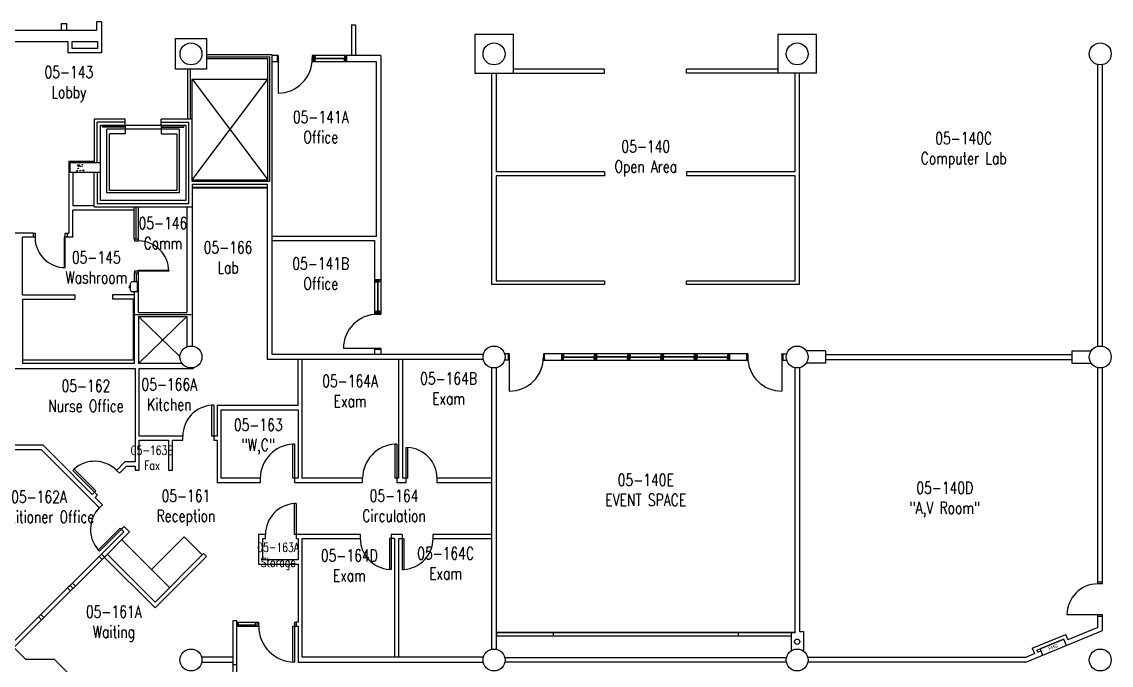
# Model space of a CAD drawing. Extents: x 11182 to 734459, y -1391328 to 152085.
# Drawn here: x 235221 to 267569, y -300802 to -281692 of the extents above; entities that cross this region are included whole.
import ezdxf
from ezdxf.enums import TextEntityAlignment as Align

# ---------------------------------------------------------------- set-up
doc = ezdxf.new("R2010")
doc.units = 0
doc.header["$LTSCALE"] = 500
doc.header["$MEASUREMENT"] = 0
for name, color, linetype in [('0_room_data', 7, 'CONTINUOUS'), ('1_Wall_Exist', 251, 'CONTINUOUS'), ('3_Text', 7, 'CONTINUOUS')]:
    doc.layers.add(name, color=color, linetype=linetype)
doc.styles.add('1_200', font='simplex.shx', dxfattribs={"width": 0.75, "height": 460})
doc.styles.add('TXT', font='TXT')

# ---------------------------------------------------------------- blocks, each defined once
blk = doc.blocks.new('room_data')
at = {"layer": '3_Text', "style": '1_200', "width": 0.75}
for tag, p in [('ROOMNUM', (0, 0)), ('ROOMUSE', (0, -575))]:
    blk.add_attdef(tag, text='', height=345, dxfattribs=at).set_placement(p, align=Align.MIDDLE_CENTER)

msp = doc.modelspace()

# ---------------------------------------------------------------- linework, layer by layer
at = {"layer": '1_Wall_Exist'}
for p, q in [((236397, -281946), (236397, -281743)), ((236397, -281743), (236549, -281743)), ((236549, -281743), (236549, -281946)), ((237592, -281692), (237440, -281692)), ((237440, -281692), (237440, -281946)), ((237592, -281692), (237592, -282612)), ((231303, -281946), (237440, -281946)), ((245009, -281781), (245009, -282695)), ((245009, -281781), (245132, -281781)), ((245132, -281781), (245132, -282695)), ((234094, -282279), (236594, -282279)), ((236594, -282612), (236594, -282279)), ((236720, -282279), (237471, -282279)), ((236720, -282486), (236720, -282279)), ((237471, -282279), (237471, -282486)), ((237592, -282612), (236594, -282612)), ((237471, -282486), (236720, -282486)), ((242653, -282670), (240697, -282670)), ((242831, -282695), (242653, -282695)), ((242653, -291572), (242653, -282696)), ((242805, -282695), (242805, -282880)), ((242805, -282695), (242831, -282880)), ((242831, -282695), (242805, -282880)), ((242831, -282695), (242831, -283813)), ((245879, -282695), (243847, -282695)), ((243847, -282695), (243847, -282880)), ((243847, -282695), (243872, -282880)), ((243872, -282695), (243847, -282880)), ((243917, -282880), (243872, -282695)), ((243917, -282695), (243872, -282880)), ((244869, -282880), (244825, -282695)), ((244869, -282695), (244825, -282880)), ((245879, -282695), (245879, -290378)), ((240697, -282732), (242577, -282732)), ((242526, -282794), (240697, -282794)), ((242526, -286387), (242526, -282794)), ((242577, -282732), (242577, -286438)), ((242831, -282880), (242653, -282880)), ((245755, -282880), (243847, -282880)), ((243936, -282785), (243917, -282725)), ((243936, -282725), (243917, -282785)), ((244825, -282785), (243917, -282785)), ((243936, -282850), (243917, -282790)), ((243936, -282790), (243917, -282850)), ((244825, -282790), (243917, -282790)), ((244806, -282785), (244825, -282725)), ((244806, -282725), (244825, -282785)), ((244806, -282850), (244825, -282790)), ((244806, -282790), (244825, -282850)), ((245755, -288070), (245755, -282880)), ((267170, -291330), (267170, -282963)), ((267310, -291328), (267310, -282965)), ((240156, -284585), (240156, -283097)), ((240218, -283097), (240218, -284585)), ((248669, -283218), (252525, -283218)), ((249182, -289495), (249182, -283218)), ((249306, -283218), (249306, -286147)), ((252525, -283101), (249818, -283101)), ((252525, -283218), (252525, -283101)), ((257669, -283101), (254963, -283101)), ((254963, -283218), (254963, -283101)), ((258818, -283218), (254963, -283218)), ((258182, -286147), (258182, -283218)), ((258306, -283218), (258306, -289495)), ((240276, -286438), (240276, -283397)), ((240276, -283397), (242526, -286387)), ((240276, -286387), (242526, -283397)), ((240276, -283397), (242526, -283397)), ((237372, -284585), (237372, -285872)), ((238290, -284585), (237372, -284585)), ((238290, -284767), (238290, -284585)), ((239357, -284767), (239357, -284585)), ((240276, -284585), (239357, -284585)), ((237463, -285872), (237463, -284676)), ((238290, -284676), (237463, -284676)), ((237554, -287002), (237554, -284767)), ((237554, -284767), (240094, -284767)), ((237614, -284823), (237614, -284783)), ((237614, -284783), (238274, -284783)), ((238274, -284823), (237614, -284823)), ((237749, -286774), (237749, -284883)), ((239899, -284883), (237749, -284883)), ((238274, -284783), (238274, -284823)), ((238290, -284763), (239357, -284763)), ((238291, -284763), (238291, -285023)), ((239357, -284676), (240185, -284676)), ((239357, -284763), (239357, -285023)), ((239374, -284783), (239374, -284823)), ((240034, -284783), (239374, -284783)), ((239374, -284823), (240034, -284823)), ((239899, -284883), (239899, -286774)), ((240034, -284823), (240034, -284783)), ((240094, -284767), (240094, -287002)), ((240185, -287093), (240185, -284676)), ((237824, -286699), (237824, -285023)), ((238291, -285023), (237824, -285023)), ((239357, -285023), (239824, -285023)), ((239824, -285023), (239824, -286699)), ((236614, -285832), (236614, -287970)), ((236614, -285832), (237372, -285832)), ((236654, -286172), (236654, -285872)), ((236654, -285872), (237554, -285872)), ((236882, -285954), (236890, -285939)), ((236890, -285939), (236906, -285936)), ((236909, -285938), (236921, -285939)), ((236921, -285939), (236930, -285944)), ((236930, -285944), (236937, -285962)), ((237554, -286172), (236654, -286172)), ((236738, -286172), (236738, -287160)), ((236871, -286105), (236837, -286127)), ((236837, -286127), (236873, -286144)), ((236873, -286144), (236871, -286105)), ((236886, -285971), (236882, -285954)), ((236898, -285989), (236886, -285971)), ((236920, -285993), (236898, -285989)), ((236937, -285977), (236920, -285993)), ((236937, -285962), (236937, -285977)), ((237030, -286095), (237043, -286089)), ((237031, -286112), (237030, -286095)), ((237040, -286124), (237031, -286112)), ((237060, -286124), (237040, -286124)), ((237047, -286090), (237062, -286102)), ((237065, -286116), (237060, -286124)), ((237062, -286102), (237065, -286116)), ((237372, -287184), (237372, -286172)), ((237463, -286172), (237463, -287093)), ((252525, -286147), (249306, -286147)), ((249306, -286265), (249306, -289387)), ((252525, -286265), (249306, -286265)), ((252525, -286147), (252525, -286265)), ((258182, -286147), (254963, -286147)), ((254963, -286147), (254963, -286265)), ((258182, -286265), (254963, -286265)), ((258182, -289387), (258182, -286265)), ((240276, -286387), (242526, -286387)), ((242577, -286438), (240276, -286438)), ((240276, -286511), (240276, -286603)), ((240276, -286511), (242507, -286511)), ((242507, -286512), (242507, -291719)), ((239899, -286774), (237749, -286774)), ((239824, -286699), (237824, -286699)), ((240276, -286603), (242507, -286603)), ((240276, -286619), (242507, -286619)), ((240276, -286619), (240276, -291323)), ((237372, -287160), (236738, -287160)), ((237372, -287184), (240276, -287184)), ((237463, -287093), (240185, -287093)), ((240094, -287002), (237554, -287002)), ((238560, -288152), (238560, -287184)), ((238622, -288152), (238622, -287184)), ((238684, -288202), (238684, -287184)), ((240126, -287184), (240126, -290323)), ((236738, -288094), (236738, -287284)), ((238560, -287284), (236738, -287284)), ((235564, -287970), (235011, -287970)), ((235614, -288094), (235243, -288094)), ((235243, -289806), (235243, -288094)), ((235564, -287970), (235564, -288094)), ((235564, -287974), (235614, -287974)), ((235614, -287974), (235614, -288094)), ((236484, -288094), (236484, -288994)), ((236738, -288094), (236484, -288094)), ((236514, -287974), (236564, -287974)), ((236514, -288994), (236514, -287974)), ((236564, -287970), (236564, -288094)), ((236564, -287970), (236614, -287970)), ((238684, -288152), (238560, -288152)), ((238564, -288152), (238564, -288202)), ((238564, -288202), (238684, -288202)), ((245755, -288070), (242653, -288070)), ((242653, -288193), (245695, -288193)), ((245695, -288193), (245695, -290378)), ((236484, -288994), (236514, -288994)), ((238560, -289152), (238684, -289152)), ((238560, -289152), (238560, -289412)), ((238564, -289102), (238564, -289152)), ((239584, -289102), (238564, -289102)), ((238622, -289152), (238622, -289413)), ((238684, -289072), (239584, -289072)), ((238684, -290323), (238684, -289072)), ((239584, -289072), (239584, -289102)), ((238454, -289667), (238454, -289462)), ((238657, -289412), (238504, -289412)), ((238657, -289717), (238657, -289412)), ((245879, -289356), (245695, -289400)), ((245695, -289356), (245879, -289400)), ((245784, -289419), (245724, -289400)), ((245724, -289419), (245784, -289400)), ((245784, -289400), (245784, -290308)), ((245850, -289419), (245789, -289400)), ((245789, -289419), (245850, -289400)), ((245789, -289400), (245789, -290308)), ((252525, -289495), (249182, -289495)), ((249306, -289387), (252525, -289387)), ((252525, -289387), (252525, -289495)), ((254963, -289387), (258182, -289387)), ((254963, -289495), (254963, -289387)), ((258306, -289495), (254963, -289495)), ((235243, -289806), (236794, -289806)), ((236794, -289806), (236794, -289930)), ((237910, -289806), (237910, -289930)), ((238560, -289806), (237910, -289806)), ((238454, -289540), (238427, -289540)), ((238454, -289590), (238427, -289590)), ((238657, -289717), (238504, -289717)), ((238560, -289717), (238560, -291839)), ((235243, -289930), (235243, -291838)), ((235243, -289930), (236794, -289930)), ((238560, -289930), (237910, -289930)), ((238530, -289930), (238530, -291730)), ((238592, -290385), (240248, -290385)), ((238684, -290323), (240126, -290323)), ((238684, -290447), (240126, -290447)), ((238684, -290447), (239919, -291638)), ((240126, -290447), (238684, -291838)), ((238684, -290447), (238684, -291838)), ((240126, -290447), (240126, -291344)), ((245879, -290308), (245695, -290353)), ((245695, -290308), (245879, -290353)), ((245695, -290378), (245879, -290353)), ((245695, -290353), (245879, -290378)), ((245695, -290378), (245879, -290378)), ((245784, -290289), (245724, -290308)), ((245724, -290289), (245784, -290308)), ((245850, -290289), (245789, -290308)), ((245789, -290289), (245850, -290308)), ((245879, -291394), (244771, -291394)), ((245695, -291394), (245695, -291572)), ((245695, -291419), (245879, -291394)), ((245695, -291394), (245879, -291419)), ((245695, -291419), (245879, -291419)), ((245879, -291394), (245879, -291572)), ((235243, -291730), (238560, -291730)), ((248927, -291719), (242507, -291719)), ((248928, -291572), (242653, -291572)), ((243424, -293092), (243424, -291720)), ((243548, -291720), (243424, -291720)), ((243548, -295251), (243548, -291720)), ((246409, -291720), (246409, -295251)), ((246532, -295251), (246532, -291720)), ((249696, -291555), (249556, -291555)), ((249696, -291739), (249556, -291739)), ((249670, -291739), (249696, -291555)), ((249670, -291555), (249696, -291739)), ((249696, -291555), (249696, -292663)), ((250712, -291739), (250737, -291555)), ((250712, -291555), (250737, -291739)), ((250712, -291739), (256776, -291739)), ((251245, -291739), (251290, -291555)), ((251245, -291555), (251290, -291739)), ((251309, -291644), (251290, -291584)), ((251309, -291584), (251290, -291644)), ((251290, -291644), (252236, -291644)), ((251309, -291709), (251290, -291649)), ((251309, -291649), (251290, -291709)), ((251290, -291649), (252236, -291649)), ((252217, -291644), (252236, -291584)), ((252217, -291584), (252236, -291644)), ((252217, -291709), (252236, -291649)), ((252217, -291649), (252236, -291709)), ((252280, -291739), (252236, -291555)), ((252280, -291555), (252236, -291739)), ((252299, -291644), (252280, -291584)), ((252299, -291584), (252280, -291644)), ((253226, -291644), (252280, -291644)), ((252299, -291709), (252280, -291649)), ((252299, -291649), (252280, -291709)), ((253226, -291649), (252280, -291649)), ((253207, -291644), (253226, -291584)), ((253207, -291584), (253226, -291644)), ((253207, -291709), (253226, -291649)), ((253207, -291649), (253226, -291709)), ((253271, -291739), (253226, -291555)), ((253271, -291555), (253226, -291739)), ((253290, -291644), (253271, -291584)), ((253290, -291584), (253271, -291644)), ((253271, -291644), (254217, -291644)), ((253290, -291709), (253271, -291649)), ((253290, -291649), (253271, -291709)), ((253271, -291649), (254217, -291649)), ((254198, -291644), (254217, -291584)), ((254198, -291584), (254217, -291644)), ((254198, -291709), (254217, -291649)), ((254198, -291649), (254217, -291709)), ((254261, -291739), (254217, -291555)), ((254261, -291555), (254217, -291739)), ((254280, -291644), (254261, -291584)), ((254280, -291584), (254261, -291644)), ((255207, -291644), (254261, -291644)), ((254280, -291709), (254261, -291649)), ((254280, -291649), (254261, -291709)), ((255207, -291649), (254261, -291649)), ((255188, -291644), (255207, -291584)), ((255188, -291584), (255207, -291644)), ((255188, -291709), (255207, -291649)), ((255188, -291649), (255207, -291709)), ((255252, -291739), (255207, -291555)), ((255252, -291555), (255207, -291739)), ((255271, -291644), (255252, -291584)), ((255271, -291584), (255252, -291644)), ((255252, -291644), (256198, -291644)), ((255271, -291709), (255252, -291649)), ((255271, -291649), (255252, -291709)), ((255252, -291649), (256198, -291649)), ((256179, -291644), (256198, -291584)), ((256179, -291584), (256198, -291644)), ((256179, -291709), (256198, -291649)), ((256179, -291649), (256198, -291709)), ((256243, -291739), (256198, -291555)), ((256243, -291555), (256198, -291739)), ((256776, -291739), (256750, -291555)), ((256776, -291555), (256750, -291739)), ((257792, -291555), (257932, -291555)), ((257817, -291739), (257792, -291555)), ((257817, -291555), (257792, -291739)), ((257792, -291555), (257792, -292663)), ((257792, -291739), (257932, -291739)), ((259086, -291462), (258511, -291462)), ((259086, -291462), (259086, -291832)), ((259086, -291573), (266401, -291573)), ((259086, -291721), (266401, -291721)), ((266401, -291462), (266401, -291832)), ((266401, -291462), (266977, -291462)), ((234519, -291985), (238585, -291985)), ((238560, -291839), (235243, -291839)), ((238585, -291985), (238585, -294762)), ((239981, -291838), (238684, -291838)), ((239983, -291839), (238684, -291839)), ((238709, -293995), (238709, -291985)), ((238709, -291985), (240322, -291985)), ((240322, -291985), (240322, -291961)), ((249171, -291963), (249171, -300331)), ((249317, -300331), (249317, -291963)), ((258176, -291964), (258176, -299845)), ((258310, -291965), (258310, -299804)), ((259086, -291832), (258511, -291832)), ((266401, -291832), (266977, -291832)), ((267170, -298386), (267170, -291963)), ((267310, -298386), (267310, -291965)), ((240919, -293080), (240868, -293080)), ((240868, -293995), (240868, -293080)), ((240919, -293080), (240919, -294119)), ((241021, -293092), (241021, -293995)), ((243424, -293092), (241021, -293092)), ((241144, -295251), (241144, -293215)), ((241144, -293215), (243424, -293215)), ((243424, -293215), (243424, -295251)), ((240005, -293995), (238709, -293995)), ((240005, -294119), (240005, -293995)), ((241021, -293995), (240868, -293995)), ((235852, -294271), (234519, -294271)), ((236267, -294687), (235852, -294271)), ((238709, -295005), (238709, -294119)), ((238709, -294119), (239576, -294119)), ((239576, -294119), (239576, -295005)), ((239699, -295005), (239699, -294119)), ((239699, -294119), (240005, -294119)), ((240919, -294119), (241021, -294119)), ((241021, -294119), (241021, -295375)), ((243322, -294235), (243272, -294235)), ((243272, -295251), (243272, -294235)), ((243322, -294235), (243322, -295375)), ((246358, -294235), (246307, -294235)), ((246307, -295251), (246307, -294235)), ((246358, -294235), (246358, -295375)), ((246634, -295375), (246634, -294337)), ((246634, -294337), (246685, -294337)), ((246685, -295251), (246685, -294337)), ((234519, -294395), (235801, -294395)), ((235801, -294395), (237529, -296123)), ((237313, -295733), (236267, -294687)), ((236739, -295014), (236774, -294978)), ((237421, -295625), (236774, -294978)), ((238284, -294762), (238032, -295014)), ((238119, -295102), (238335, -294886)), ((238585, -294762), (238284, -294762)), ((238335, -294886), (238585, -294886)), ((238585, -294886), (238585, -295005)), ((238585, -295005), (238709, -295005)), ((239576, -295005), (239699, -295005)), ((237385, -295661), (236739, -295014)), ((238032, -295014), (238119, -295102)), ((242306, -295251), (241144, -295251)), ((242306, -295375), (242306, -295251)), ((243424, -295251), (243272, -295251)), ((245342, -295251), (243548, -295251)), ((245342, -295375), (245342, -295251)), ((246409, -295251), (246307, -295251)), ((246685, -295251), (246532, -295251)), ((247548, -295251), (247548, -295375)), ((249171, -295251), (247548, -295251)), ((237385, -295661), (237421, -295625)), ((241021, -295375), (242306, -295375)), ((243322, -295375), (245342, -295375)), ((246358, -295375), (246634, -295375)), ((247548, -295375), (249171, -295375)), ((237385, -295661), (237313, -295733)), ((237473, -295748), (237385, -295661)), ((237401, -295820), (237473, -295748)), ((237617, -296036), (237401, -295820)), ((237529, -296123), (237617, -296036)), ((243373, -296003), (243322, -296003)), ((243322, -296918), (243322, -296003)), ((243373, -296003), (243373, -297042)), ((238140, -296734), (237493, -297381)), ((238247, -296842), (237516, -297573)), ((238263, -296682), (237529, -297417)), ((237604, -297661), (238423, -296842)), ((238247, -296842), (238140, -296734)), ((238423, -296842), (238263, -296682)), ((242459, -296918), (242251, -296918)), ((242251, -296918), (242251, -297801)), ((242459, -297042), (242459, -296918)), ((245275, -296918), (243322, -296918)), ((245275, -297042), (245275, -296918)), ((246189, -296918), (246189, -297957)), ((246516, -296918), (246189, -296918)), ((246516, -296918), (246516, -297957)), ((247431, -296918), (247431, -297042)), ((249171, -296918), (247431, -296918)), ((238189, -297075), (239608, -298494)), ((240039, -296985), (239069, -297955)), ((240578, -297524), (240039, -296985)), ((242374, -297042), (242459, -297042)), ((242374, -297677), (242374, -297042)), ((243373, -297042), (243424, -297042)), ((243424, -297042), (243424, -297677)), ((243548, -297042), (245275, -297042)), ((243548, -300566), (243548, -297042)), ((246291, -297042), (246139, -297042)), ((246139, -297042), (246139, -297957)), ((246291, -297042), (246291, -300566)), ((246415, -297042), (246567, -297042)), ((246415, -300566), (246415, -297042)), ((246567, -297042), (246567, -297957)), ((247431, -297042), (249171, -297042)), ((237515, -297572), (236653, -298434)), ((237529, -297417), (237493, -297381)), ((237605, -297662), (237515, -297572)), ((237587, -297500), (237677, -297590)), ((239177, -299100), (237670, -297594)), ((237758, -297506), (239177, -298925)), ((239177, -298925), (240614, -297488)), ((240701, -297576), (239177, -299100)), ((240701, -297576), (240614, -297488)), ((236743, -298524), (237605, -297662)), ((242251, -297801), (243424, -297801)), ((243424, -297677), (242374, -297677)), ((243424, -297801), (243424, -299522)), ((246189, -297957), (246139, -297957)), ((246516, -297957), (246567, -297957)), ((236580, -298505), (235718, -299367)), ((236671, -298596), (236580, -298505)), ((236654, -298435), (236582, -298507)), ((236653, -298434), (236743, -298524)), ((236670, -298595), (236741, -298523)), ((236725, -298362), (236814, -298452)), ((267310, -298336), (267170, -298336)), ((267310, -298386), (267170, -298386)), ((235809, -299458), (236671, -298596)), ((235720, -299369), (234901, -300189)), ((234988, -300276), (235808, -299457)), ((235718, -299367), (235809, -299458)), ((235790, -299295), (235879, -299385)), ((241607, -299481), (241483, -299481)), ((241483, -299481), (241483, -300776)), ((241606, -299522), (241606, -299646)), ((241607, -299522), (241606, -299522)), ((241607, -300776), (241607, -299481)), ((242256, -299531), (241607, -299531)), ((241658, -299646), (241658, -299531)), ((242154, -299531), (242154, -299646)), ((242205, -299531), (242205, -299646)), ((242256, -299646), (242256, -299531)), ((243322, -299531), (243322, -300709)), ((243373, -299531), (243322, -299531)), ((243373, -299522), (243373, -299646)), ((243424, -299522), (243373, -299522)), ((267310, -299301), (266255, -299301)), ((267170, -299678), (267170, -299301)), ((267310, -299351), (267170, -299351)), ((267310, -299771), (267310, -299301)), ((241606, -299538), (241607, -299538)), ((241606, -299630), (241607, -299630)), ((241606, -299646), (242256, -299646)), ((242154, -299608), (241658, -299608)), ((241658, -299633), (242154, -299633)), ((242265, -299560), (242256, -299560)), ((242256, -299585), (242265, -299585)), ((242265, -299585), (242265, -299560)), ((243265, -300709), (243265, -299642)), ((243265, -299642), (243322, -299642)), ((243313, -299560), (243313, -299585)), ((243322, -299560), (243313, -299560)), ((243313, -299585), (243322, -299585)), ((243322, -299646), (243424, -299646)), ((243424, -299646), (243424, -300712)), ((258176, -299829), (249317, -299829)), ((249317, -299829), (249317, -299937)), ((258176, -299845), (249317, -299845)), ((250997, -299829), (250997, -299937)), ((256496, -299829), (256496, -299937)), ((258062, -299845), (258062, -300377)), ((258310, -299804), (258429, -299804)), ((258429, -299804), (258429, -300379)), ((265038, -300713), (267310, -299771)), ((267170, -299678), (266283, -300045)), ((258062, -299937), (249317, -299937)), ((265221, -300300), (266217, -299887)), ((265363, -300358), (266159, -300028)), ((266159, -300028), (265455, -300320)), ((266237, -300216), (266159, -300028)), ((266283, -300045), (266217, -299887)), ((235341, -300629), (234988, -300276)), ((265010, -300573), (265287, -300458)), ((265221, -300300), (265287, -300458)), ((265387, -300416), (265363, -300358)), ((265387, -300416), (265479, -300378)), ((265455, -300320), (265533, -300508)), ((236189, -300629), (235341, -300629)), ((238187, -302626), (236189, -300629)), ((241483, -300567), (240558, -300567)), ((240562, -300713), (241483, -300713)), ((241483, -300776), (241607, -300776)), ((241488, -300776), (241488, -301615)), ((241602, -301615), (241602, -300776)), ((243322, -300709), (243265, -300709)), ((243424, -300712), (248926, -300712)), ((248929, -300566), (243548, -300566)), ((249560, -300573), (257927, -300573)), ((257926, -300713), (249562, -300713)), ((265010, -300573), (258560, -300573)), ((265038, -300713), (258562, -300713))]:
    msp.add_line(p, q, dxfattribs=at)
msp.add_lwpolyline([(239784, -282190), (240703, -282190), (240703, -283103), (239784, -283103)], close=True, dxfattribs=at)
for points in [[(249818, -283218), (249818, -282075), (248669, -282075), (248669, -283218)], [(258818, -283218), (258818, -282075), (257669, -282075), (257669, -283218)], [(243872, -282695), (243872, -282880)], [(243917, -282880), (243917, -282695)], [(244825, -282695), (244825, -282880)], [(244869, -282880), (244869, -282695)], [(243917, -282725), (243936, -282725), (243936, -282785)], [(243917, -282850), (243936, -282850), (243936, -282790)], [(244825, -282725), (244806, -282725), (244806, -282785)], [(244825, -282850), (244806, -282850), (244806, -282790)], [(245879, -289356), (245695, -289356)], [(245695, -289400), (245879, -289400)], [(245724, -289400), (245724, -289419), (245784, -289419)], [(245850, -289400), (245850, -289419), (245789, -289419)], [(245879, -290308), (245695, -290308)], [(245695, -290353), (245879, -290353)], [(245724, -290308), (245724, -290289), (245784, -290289)], [(245850, -290308), (245850, -290289), (245789, -290289)], [(249670, -291739), (249670, -291555)], [(256776, -291555), (250712, -291555), (250712, -291739)], [(250737, -291739), (250737, -291555)], [(251245, -291555), (251245, -291739)], [(251290, -291739), (251290, -291555)], [(251290, -291584), (251309, -291584), (251309, -291644)], [(251290, -291709), (251309, -291709), (251309, -291649)], [(252236, -291584), (252217, -291584), (252217, -291644)], [(252236, -291709), (252217, -291709), (252217, -291649)], [(252236, -291555), (252236, -291739)], [(252280, -291739), (252280, -291555)], [(252280, -291584), (252299, -291584), (252299, -291644)], [(252280, -291709), (252299, -291709), (252299, -291649)], [(253226, -291584), (253207, -291584), (253207, -291644)], [(253226, -291709), (253207, -291709), (253207, -291649)], [(253226, -291555), (253226, -291739)], [(253271, -291739), (253271, -291555)], [(253271, -291584), (253290, -291584), (253290, -291644)], [(253271, -291709), (253290, -291709), (253290, -291649)], [(254217, -291584), (254198, -291584), (254198, -291644)], [(254217, -291709), (254198, -291709), (254198, -291649)], [(254217, -291739), (254217, -291555)], [(254261, -291555), (254261, -291739)], [(254261, -291584), (254280, -291584), (254280, -291644)], [(254261, -291709), (254280, -291709), (254280, -291649)], [(255207, -291584), (255188, -291584), (255188, -291644)], [(255207, -291709), (255188, -291709), (255188, -291649)], [(255207, -291739), (255207, -291555)], [(255252, -291555), (255252, -291739)], [(255252, -291584), (255271, -291584), (255271, -291644)], [(255252, -291709), (255271, -291709), (255271, -291649)], [(256198, -291584), (256179, -291584), (256179, -291644)], [(256198, -291709), (256179, -291709), (256179, -291649)], [(256198, -291555), (256198, -291739)], [(256243, -291739), (256243, -291555)], [(256750, -291739), (256750, -291555)], [(256776, -291555), (256776, -291739)], [(257817, -291555), (257817, -291739)]]:
    msp.add_lwpolyline(points, dxfattribs=at)
for centre, radius in [((240246, -282647), 325), ((249244, -282647), 325), ((258244, -282647), 325), ((267244, -282647), 325), ((240244, -291647), 325), ((249244, -291647), 325), ((258244, -291647), 325), ((267244, -291647), 325), ((258244, -300104), 80), ((240244, -300647), 325), ((249244, -300647), 325), ((258244, -300647), 325), ((267244, -300647), 325)]:
    msp.add_circle(centre, radius, dxfattribs=at)
for centre, radius, start, end in [((242823, -282789), 1024, 270.4569, 0.0777), ((236514, -288094), 900, 180, 270), ((238684, -289102), 900, 0, 90), ((238504, -289462), 50, 90, 180), ((238427, -289565), 25, 90, 270), ((238504, -289667), 50, 180, 270), ((245787, -291394), 1016, 90, 180), ((249696, -291647), 1016, 270, 0), ((257792, -291647), 1016, 180, 270), ((240919, -293995), 916, 93.1789, 180), ((243322, -295251), 1018, 92.8612, 180), ((246358, -295251), 1018, 92.8612, 180), ((246634, -295251), 916, 0, 86.8211), ((237385, -295661), 916, 45, 131.8211), ((238176, -296770), 916, 135, 221.8211), ((243373, -296918), 916, 93.1789, 180), ((246189, -297042), 916, 180, 266.8211), ((246516, -297042), 916, 273.1789, 0), ((267170, -299301), 914, 90, 180), ((243322, -299642), 1067, 180, 270)]:
    msp.add_arc(centre, radius, start, end, dxfattribs=at)
for centre, major_axis, start_param, end_param in [((237020, -285934), (-4.08, 4.08), 0.785398, 7.068583), ((236896, -286048), (-6.57, 6.57), 0.785398, 7.068583), ((236958, -286112), (7.52, 7.52), 2.35619449019021, 8.639379797369797), ((236972, -285987), (4.08, 4.08), 2.356194490184714, 8.639379797364299), ((237012, -285987), (4.08, 4.08), 2.356194490184714, 8.639379797364299)]:
    msp.add_ellipse(centre, major_axis=major_axis, ratio=1, start_param=start_param, end_param=end_param, dxfattribs=at)
for p in [(236811, -285879), (236811, -286170)]:
    msp.add_point(p, dxfattribs=at)

# ---------------------------------------------------------------- block references
at = {"layer": '0_room_data'}
for p, xscale, yscale, zscale, values in [((236619, -283187), 1.035347182677431, 1.035347182677431, 1.035347182677431, {'ROOMNUM': '05-143', 'ROOMUSE': 'Lobby'}), ((244099, -284521), 1.035347182677431, 1.035347182677431, 1.035347182677431, {'ROOMNUM': '05-141A', 'ROOMUSE': 'Office'}), ((263188, -285151), 1.035347182677431, 1.035347182677431, 1.035347182677431, {'ROOMNUM': '05-140C', 'ROOMUSE': 'Computer Lab'}), ((253749, -285394), 1.035347182677431, 1.035347182677431, 1.035347182677431, {'ROOMNUM': '05-140', 'ROOMUSE': 'Open Area'}), ((239412, -287672), 1.035347182677431, 1.035347182677431, 1.035347182677431, {'ROOMNUM': '05-146', 'ROOMUSE': 'Comm'}), ((241347, -288393), 1.035347182677431, 1.035347182677431, 1.035347182677431, {'ROOMNUM': '05-166', 'ROOMUSE': 'Lab'}), ((237435, -288689), 1.035347182677431, 1.035347182677431, 1.035347182677431, {'ROOMNUM': '05-145', 'ROOMUSE': 'Washroom'}), ((244099, -288873), 1.035347182677431, 1.035347182677431, 1.035347182677431, {'ROOMNUM': '05-141B', 'ROOMUSE': 'Office'}), ((237125, -292506), 1.035347182677431, 1.035347182677431, 1.035347182677431, {'ROOMNUM': '05-162', 'ROOMUSE': 'Nurse Office'}), ((239601, -292461), 1.035347182677431, 1.035347182677431, 1.035347182677431, {'ROOMNUM': '05-166A', 'ROOMUSE': 'Kitchen'}), ((244969, -292361), 1.035347182677431, 1.035347182677431, 1.035347182677431, {'ROOMNUM': '05-164A', 'ROOMUSE': 'Exam'}), ((247893, -292287), 1.035347182677431, 1.035347182677431, 1.035347182677431, {'ROOMNUM': '05-164B', 'ROOMUSE': 'Exam'}), ((242242, -293664), 1.035347182677431, 1.035347182677431, 1.035347182677431, {'ROOMNUM': '05-163', 'ROOMUSE': '"W,C"'}), ((239089, -294420), 0.7765103870080731, 0.7765103870080731, 0.7765103870080731, {'ROOMNUM': '05-163B', 'ROOMUSE': 'Fax'}), ((253749, -295299), 1.035347182677431, 1.035347182677431, 1.035347182677431, {'ROOMNUM': '05-140E', 'ROOMUSE': 'EVENT SPACE'}), ((235733, -295801), 1.035347182677431, 1.035347182677431, 1.035347182677431, {'ROOMNUM': '05-162A', 'ROOMUSE': 'Practitioner Office'}), ((240094, -295771), 1.035347182677431, 1.035347182677431, 1.035347182677431, {'ROOMNUM': '05-161', 'ROOMUSE': 'Reception'}), ((246274, -295767), 1.035347182677431, 1.035347182677431, 1.035347182677431, {'ROOMNUM': '05-164', 'ROOMUSE': 'Circulation'}), ((262627, -295532), 1.035347182677431, 1.035347182677431, 1.035347182677431, {'ROOMNUM': '05-140D', 'ROOMUSE': '"A,V Room"'}), ((242833, -297301), 0.7765103870080731, 0.7765103870080731, 0.7765103870080731, {'ROOMNUM': '05-163A', 'ROOMUSE': 'Storage'}), ((244947, -297543), 1.035347182677431, 1.035347182677431, 1.035347182677431, {'ROOMNUM': '05-164D', 'ROOMUSE': 'Exam'}), ((247805, -297479), 1.035347182677431, 1.035347182677431, 1.035347182677431, {'ROOMNUM': '05-164C', 'ROOMUSE': 'Exam'}), ((237954, -299212), 1.035347182677431, 1.035347182677431, 1.035347182677431, {'ROOMNUM': '05-161A', 'ROOMUSE': 'Waiting'})]:
    msp.add_blockref('room_data', p, dxfattribs=dict(at, xscale=xscale, yscale=yscale, zscale=zscale)).add_auto_attribs(values)

# ---------------------------------------------------------------- texts
at = {"layer": '1_Wall_Exist', "style": 'TXT', "width": 1.071429}
msp.add_text('FHC', height=102.1, rotation=22.5, dxfattribs=at).set_placement((265726, -300368))

doc.saveas('drawing.dxf')
